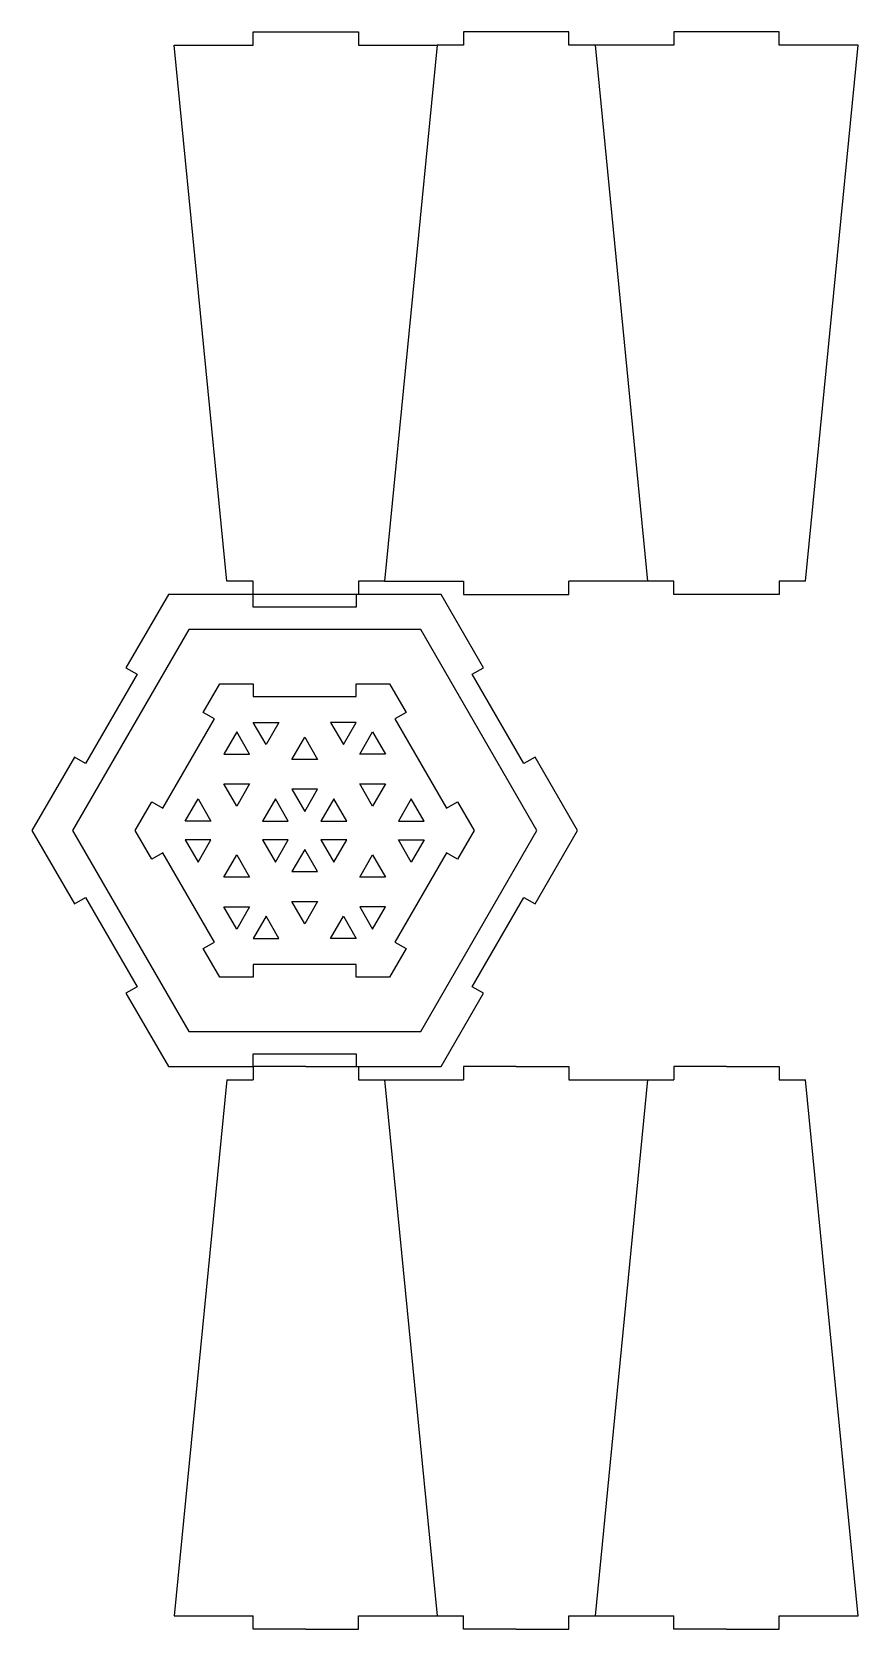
# Model space of a CAD drawing. Header units: inches. Extents: x 9 to 17, y 7.1 to 22.6.
import ezdxf

# ---------------------------------------------------------------- set-up
doc = ezdxf.new("R2010")
doc.units = ezdxf.units.IN
doc.header["$MEASUREMENT"] = 0
for name, color, linetype in [('Layer1', 1, 'Continuous'), ('Layer2', 5, 'Continuous'), ('Layer3', 6, 'Continuous'), ('Layer4', 2, 'Continuous')]:
    doc.layers.add(name, color=color, linetype=linetype)

msp = doc.modelspace()

# ---------------------------------------------------------------- linework, layer by layer
at = {"layer": 'Layer1'}
for points in [[(10.841, 15.603), (11.091, 15.603), (10.966, 15.82)], [(11.375, 15.911), (11.25, 15.695), (11.125, 15.911)], [(11.875, 15.911), (12, 15.695), (12.125, 15.911)], [(12.408, 15.603), (12.158, 15.603), (12.283, 15.82)], [(11.625, 15.767), (11.75, 15.55), (11.5, 15.55)], [(10.841, 15.314), (11.091, 15.314), (10.966, 15.098)], [(11.5, 15.262), (11.625, 15.045), (11.75, 15.262)], [(12.408, 15.314), (12.283, 15.098), (12.158, 15.314)], [(10.591, 15.17), (10.716, 14.954), (10.466, 14.954)], [(11.216, 14.954), (11.466, 14.954), (11.341, 15.17)], [(11.908, 15.17), (11.783, 14.954), (12.033, 14.954)], [(12.658, 15.17), (12.533, 14.954), (12.783, 14.954)], [(10.591, 14.554), (10.716, 14.771), (10.466, 14.771)], [(11.341, 14.554), (11.466, 14.771), (11.216, 14.771)], [(12.033, 14.771), (11.783, 14.771), (11.908, 14.554)], [(12.658, 14.554), (12.533, 14.771), (12.783, 14.771)], [(10.841, 14.41), (10.966, 14.626), (11.091, 14.41)], [(11.75, 14.463), (11.625, 14.679), (11.5, 14.463)], [(12.408, 14.41), (12.158, 14.41), (12.283, 14.626)], [(10.841, 14.121), (11.091, 14.121), (10.966, 13.905)], [(11.625, 13.957), (11.5, 14.174), (11.75, 14.174)], [(12.408, 14.121), (12.158, 14.121), (12.283, 13.905)], [(11.375, 13.813), (11.25, 14.03), (11.125, 13.813)], [(11.875, 13.813), (12, 14.03), (12.125, 13.813)]]:
    msp.add_lwpolyline(points, close=True, dxfattribs=at)
at = {"layer": 'Layer2'}
msp.add_lwpolyline([(10.25, 14.646), (10.142, 14.583), (9.981, 14.862), (10.142, 15.141), (10.25, 15.079), (10.75, 15.945), (10.642, 16.007), (10.803, 16.286), (11.125, 16.286), (11.125, 16.161), (12.125, 16.161), (12.125, 16.286), (12.447, 16.286), (12.608, 16.007), (12.5, 15.945), (13, 15.079), (13.108, 15.141), (13.269, 14.862), (13.108, 14.583), (13, 14.646), (12.5, 13.78), (12.608, 13.717), (12.447, 13.438), (12.125, 13.438), (12.125, 13.563), (11.125, 13.563), (11.125, 13.438), (10.803, 13.438), (10.642, 13.717), (10.75, 13.78)], close=True, dxfattribs=at)
at = {"layer": 'Layer3'}
msp.add_lwpolyline([(10.5, 16.811), (9.375, 14.862), (10.5, 12.913), (12.75, 12.913), (13.875, 14.862), (12.75, 16.811)], close=True, dxfattribs=at)
at = {"layer": 'Layer4'}
for p, q in [((11.635, 12.572), (11.125, 12.572)), ((11.125, 12.572), (11.125, 12.444)), ((11.635, 12.572), (12.145, 12.572)), ((12.145, 12.572), (12.145, 12.444)), ((13.675, 12.572), (13.165, 12.572)), ((13.165, 12.572), (13.165, 12.444)), ((13.675, 12.572), (14.185, 12.572)), ((14.185, 12.572), (14.185, 12.444)), ((15.715, 12.572), (15.205, 12.572)), ((15.205, 12.572), (15.205, 12.444)), ((15.715, 12.572), (16.225, 12.572)), ((16.225, 12.572), (16.225, 12.444)), ((10.87, 12.444), (10.36, 7.243)), ((10.87, 12.444), (11.125, 12.444)), ((12.145, 12.444), (12.4, 12.444)), ((12.4, 12.444), (12.91, 7.243)), ((12.4, 12.444), (13.165, 12.444)), ((14.185, 12.444), (14.95, 12.444)), ((14.95, 12.444), (14.44, 7.243)), ((14.95, 12.444), (15.205, 12.444)), ((16.225, 12.444), (16.48, 12.444)), ((16.99, 7.243), (16.48, 12.444)), ((10.36, 7.243), (11.125, 7.243)), ((11.125, 7.116), (11.125, 7.243)), ((12.145, 7.243), (12.91, 7.243)), ((12.145, 7.116), (12.145, 7.243)), ((12.91, 7.243), (13.165, 7.243)), ((13.165, 7.116), (13.165, 7.243)), ((14.185, 7.243), (14.44, 7.243)), ((14.185, 7.116), (14.185, 7.243)), ((14.44, 7.243), (15.205, 7.243)), ((15.205, 7.116), (15.205, 7.243)), ((16.225, 7.243), (16.99, 7.243)), ((16.225, 7.116), (16.225, 7.243)), ((11.635, 7.116), (11.125, 7.116)), ((11.635, 7.116), (12.145, 7.116)), ((13.675, 7.116), (13.165, 7.116)), ((13.675, 7.116), (14.185, 7.116)), ((15.715, 7.116), (15.205, 7.116)), ((15.715, 7.116), (16.225, 7.116))]:
    msp.add_line(p, q, dxfattribs=at)
for points in [[(12.4, 17.28), (12.145, 17.28), (12.145, 17.152), (11.635, 17.152), (11.125, 17.152), (11.125, 17.28), (10.87, 17.28), (10.36, 22.481), (11.125, 22.481), (11.125, 22.608), (11.635, 22.608), (12.145, 22.608), (12.145, 22.481), (12.91, 22.481), (12.4, 17.28), (13.165, 17.28), (13.165, 17.152), (13.675, 17.152), (14.185, 17.152), (14.185, 17.28)], [(14.44, 22.481), (14.185, 22.481), (14.185, 22.608), (13.675, 22.608), (13.165, 22.608), (13.165, 22.481), (12.91, 22.481)], [(16.48, 17.28), (16.99, 22.481), (16.225, 22.481), (16.225, 22.608), (15.715, 22.608), (15.205, 22.608), (15.205, 22.481), (14.44, 22.481), (14.95, 17.28)], [(16.48, 17.28), (16.225, 17.28), (16.225, 17.152), (15.715, 17.152), (15.205, 17.152), (15.205, 17.28), (14.95, 17.28), (14.185, 17.28)]]:
    msp.add_lwpolyline(points, dxfattribs=at)
at = {"layer": 'Layer4', "color": 2}
msp.add_lwpolyline([(12.947, 12.572), (13.358, 13.284), (13.25, 13.346), (13.75, 14.213), (13.858, 14.15), (14.269, 14.862), (13.858, 15.574), (13.75, 15.512), (13.25, 16.378), (13.358, 16.44), (12.947, 17.152), (12.125, 17.152), (12.125, 17.027), (11.125, 17.027), (11.125, 17.152), (10.303, 17.152), (9.892, 16.44), (10, 16.378), (9.5, 15.512), (9.392, 15.574), (8.981, 14.862), (9.392, 14.15), (9.5, 14.213), (10, 13.346), (9.892, 13.284), (10.303, 12.572), (11.125, 12.572), (11.125, 12.697), (12.125, 12.697), (12.125, 12.572)], close=True, dxfattribs=at)

doc.saveas('drawing.dxf')
